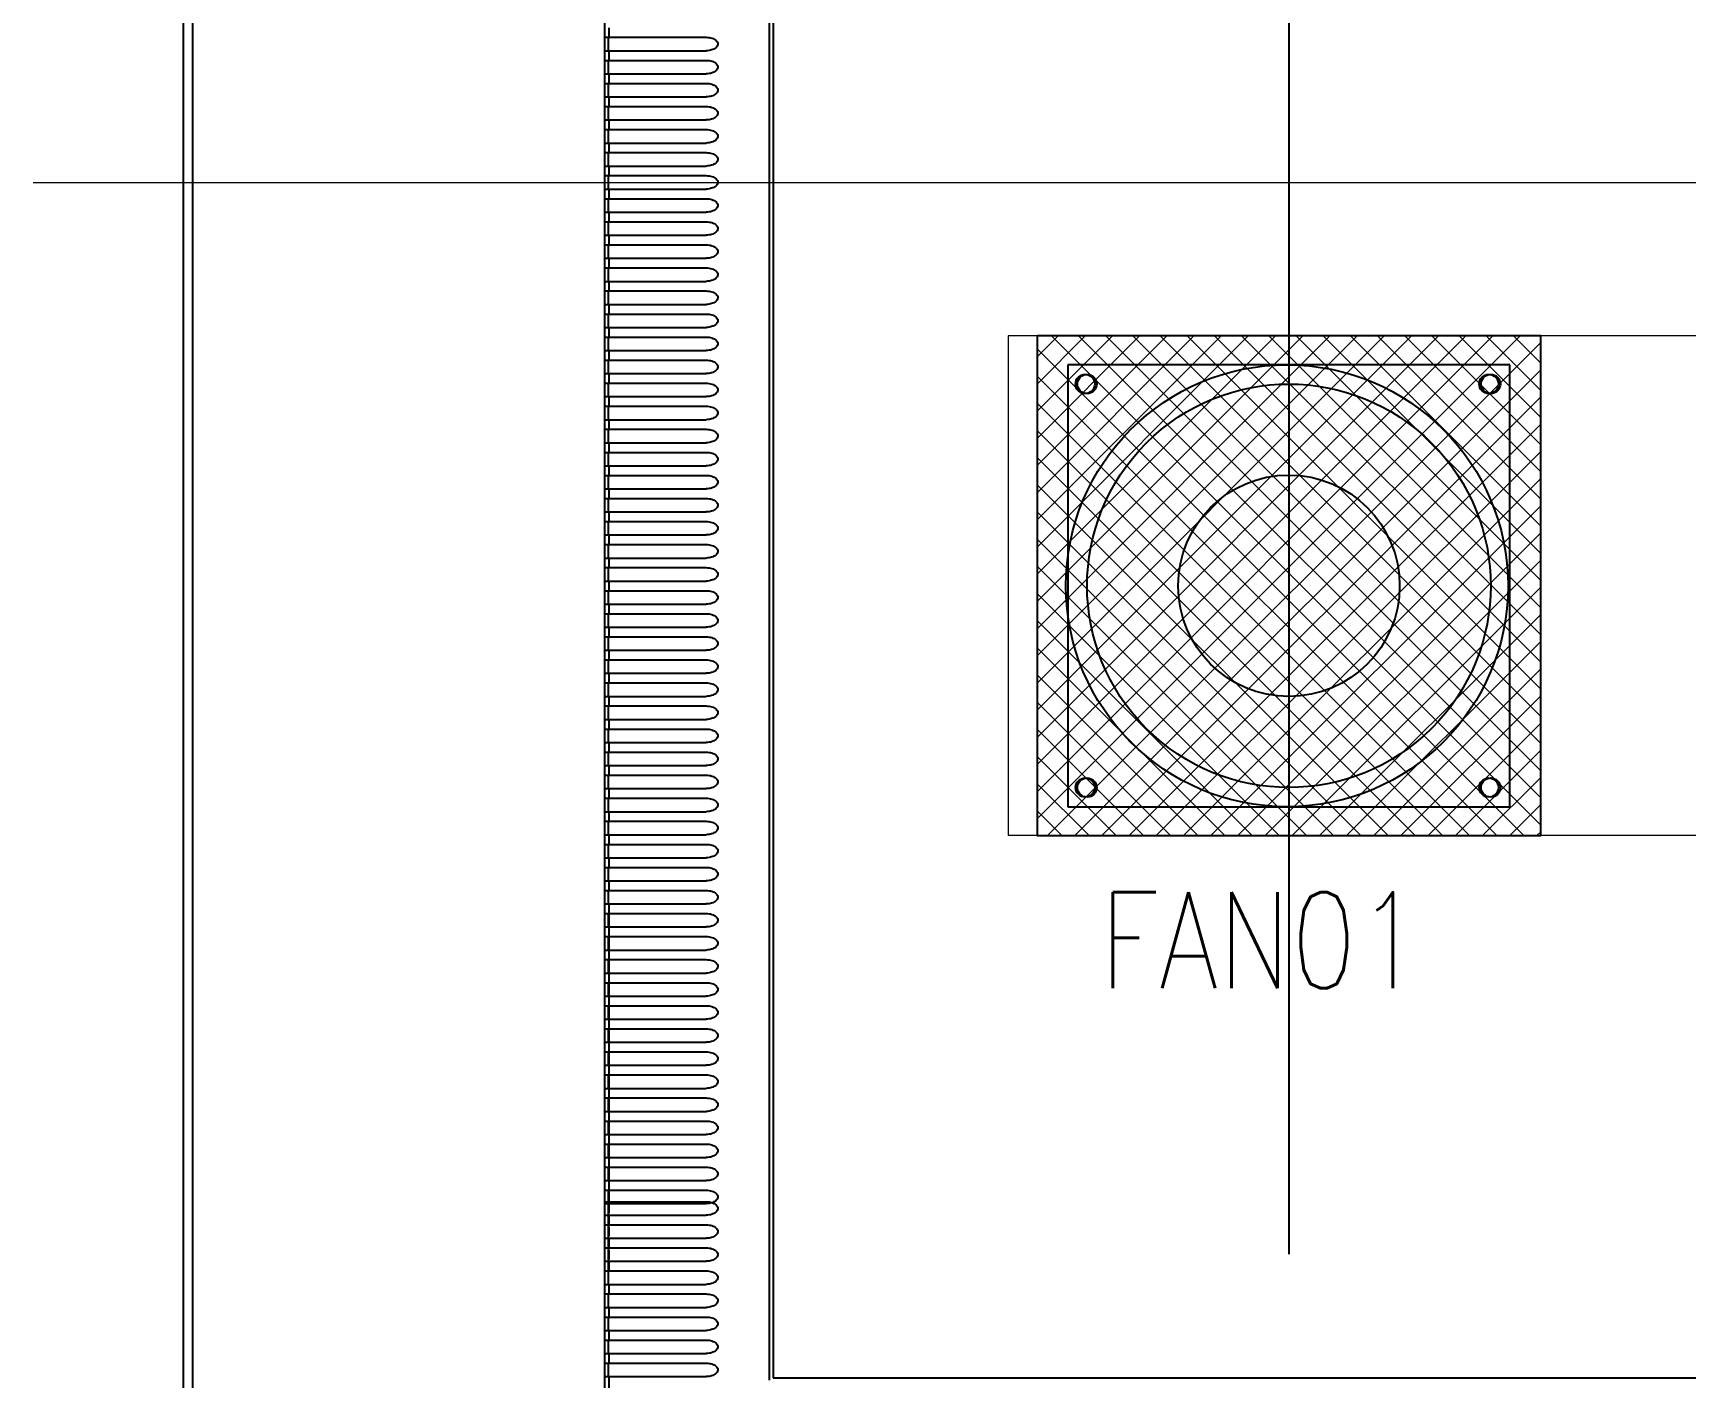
# Model space of a CAD drawing. Extents: x 81437 to 204847, y -54769 to -29444.
# Drawn here: x 84230.6 to 84660.6, y -52782.9 to -52432.9 of the extents above; entities that cross this region are included whole.
import ezdxf
from ezdxf.lldxf.tags import DXFTag

# ---------------------------------------------------------------- set-up
doc = ezdxf.new("R2010")
doc.units = 0
doc.header["$LTSCALE"] = 100
doc.header["$MEASUREMENT"] = 0
doc.layers.add('CABINET', color=7, linetype='Continuous')
doc.styles.add('ROMANS', font='romans', dxfattribs={"width": 0.8, "height": 2})
tags = doc.linetypes.add('CENTER', pattern=[2, 1.25, -0.25, 0.25, -0.25]).pattern_tags.tags
tags[10:11] = [DXFTag(74, 4), DXFTag(75, 0), DXFTag(340, '0'), DXFTag(46, 1.0), DXFTag(50, 0.0), DXFTag(44, 0.0), DXFTag(45, 0.0)]
tags[8:9] = [DXFTag(74, 4), DXFTag(75, 0), DXFTag(340, '0'), DXFTag(46, 1.0), DXFTag(50, 0.0), DXFTag(44, 0.0), DXFTag(45, 0.0)]
tags[6:7] = [DXFTag(74, 4), DXFTag(75, 0), DXFTag(340, '0'), DXFTag(46, 1.0), DXFTag(50, 0.0), DXFTag(44, 0.0), DXFTag(45, 0.0)]
tags[4:5] = [DXFTag(74, 4), DXFTag(75, 0), DXFTag(340, '0'), DXFTag(46, 1.0), DXFTag(50, 0.0), DXFTag(44, 0.0), DXFTag(45, 0.0)]
tags = doc.linetypes.add('HIDDEN', pattern=[0.375, 0.25, -0.125]).pattern_tags.tags
tags[6:7] = [DXFTag(74, 4), DXFTag(75, 0), DXFTag(340, '0'), DXFTag(46, 1.0), DXFTag(50, 0.0), DXFTag(44, 0.0), DXFTag(45, 0.0)]
tags[4:5] = [DXFTag(74, 4), DXFTag(75, 0), DXFTag(340, '0'), DXFTag(46, 1.0), DXFTag(50, 0.0), DXFTag(44, 0.0), DXFTag(45, 0.0)]

# ---------------------------------------------------------------- blocks, each defined once
blk = doc.blocks.new('风机')
at = {"color": 3}
for p, q in [((0, 0), (0, -115)), ((115, 0), (0, 0)), ((115, -115), (115, 0)), ((0, -115), (115, -115))]:
    blk.add_line(p, q, dxfattribs=at)
for centre, major_axis, start_param, end_param in [((5, -5), (1.77, 1.77), 2.356194490187731, 8.639379797367317), ((110, -5), (1.77, 1.77), 2.356194490188677, 8.639379797368264), ((57.5, -57.5), (37.12, 37.12), 2.356194490192193, 8.63937979737178), ((5, -110), (-1.77, 1.77), 0.785398, 7.068583), ((110, -110), (-1.77, 1.77), 0.785398, 7.068583)]:
    blk.add_ellipse(centre, major_axis=major_axis, ratio=1, start_param=start_param, end_param=end_param, dxfattribs=at)

msp = doc.modelspace()

# ---------------------------------------------------------------- hatches: boundary and pattern name
at = {"linetype": 'HIDDEN', "lineweight": 20}
h = msp.add_hatch(dxfattribs=at)
h.set_pattern_fill('ANSI37', color=256, scale=40, angle=180, style=2)
h.set_pattern_definition([(225, (80412.8075, -33820.2353), (3.5355339, -3.5355339), []), (315, (80412.8075, -33820.2353), (3.5355339, 3.5355339), [])])
h.paths.add_polyline_path([(84622.77, -52511.73), (84491.77, -52511.73), (84491.77, -52641.73), (84622.77, -52641.73)])

# ---------------------------------------------------------------- linework, layer by layer
at = {"color": 7, "linetype": 'Continuous'}
for p, q in [((84269.77, -52847.76), (84269.77, -52095.16)), ((84272.07, -52095.76), (84272.07, -52847.76)), ((84379.27, -52117.76), (84379.27, -52825.76)), ((84422.06, -52160.05), (84422.06, -52783.47)), ((84423.16, -52160.65), (84423.16, -52782.87)), ((84380.37, -52431.51), (84380.37, -52434.01)), ((84379.27, -52434.01), (84405.68, -52434.01)), ((84380.27, -52437.51), (84380.27, -52434.01)), ((84379.27, -52437.51), (84405.68, -52437.51)), ((84379.27, -52440.01), (84405.68, -52440.01)), ((84380.27, -52443.51), (84380.27, -52440.01)), ((84380.37, -52437.51), (84380.37, -52440.01)), ((84379.27, -52443.51), (84405.68, -52443.51)), ((84380.37, -52443.51), (84380.37, -52446.01)), ((84379.27, -52446.01), (84405.68, -52446.01)), ((84379.27, -52449.51), (84405.68, -52449.51)), ((84380.27, -52449.51), (84380.27, -52446.01)), ((84380.37, -52449.51), (84380.37, -52452.01)), ((84379.27, -52452.01), (84405.68, -52452.01)), ((84380.27, -52455.51), (84380.27, -52452.01)), ((84379.27, -52455.51), (84405.68, -52455.51)), ((84379.27, -52458.01), (84405.68, -52458.01)), ((84380.27, -52461.51), (84380.27, -52458.01)), ((84380.37, -52455.51), (84380.37, -52458.01)), ((84379.27, -52461.51), (84405.68, -52461.51)), ((84380.37, -52461.51), (84380.37, -52464.01)), ((84379.27, -52464.01), (84405.68, -52464.01)), ((84380.27, -52467.51), (84380.27, -52464.01)), ((84379.27, -52467.51), (84405.68, -52467.51)), ((84379.27, -52470.01), (84405.68, -52470.01)), ((84380.27, -52473.51), (84380.27, -52470.01)), ((84380.37, -52467.51), (84380.37, -52470.01)), ((84379.27, -52473.51), (84405.68, -52473.51)), ((84380.37, -52473.51), (84380.37, -52476.01)), ((84379.27, -52476.01), (84405.68, -52476.01)), ((84379.27, -52479.51), (84405.68, -52479.51)), ((84380.27, -52479.51), (84380.27, -52476.01)), ((84380.37, -52479.51), (84380.37, -52482.01)), ((84379.27, -52482.01), (84405.68, -52482.01)), ((84380.27, -52485.51), (84380.27, -52482.01)), ((84379.27, -52485.51), (84405.68, -52485.51)), ((84379.27, -52488.01), (84405.68, -52488.01)), ((84380.27, -52491.51), (84380.27, -52488.01)), ((84380.37, -52485.51), (84380.37, -52488.01)), ((84379.27, -52491.51), (84405.68, -52491.51)), ((84380.37, -52491.51), (84380.37, -52494.01)), ((84379.27, -52494.01), (84405.68, -52494.01)), ((84380.27, -52497.51), (84380.27, -52494.01)), ((84379.27, -52497.51), (84405.68, -52497.51)), ((84379.27, -52500.01), (84405.68, -52500.01)), ((84380.27, -52503.51), (84380.27, -52500.01)), ((84380.37, -52497.51), (84380.37, -52500.01)), ((84379.27, -52503.51), (84405.68, -52503.51)), ((84380.37, -52503.51), (84380.37, -52506.01)), ((84379.27, -52506.01), (84405.68, -52506.01)), ((84379.27, -52509.51), (84405.68, -52509.51)), ((84380.27, -52509.51), (84380.27, -52506.01)), ((84380.37, -52509.51), (84380.37, -52512.01)), ((84379.27, -52512.01), (84405.68, -52512.01)), ((84380.27, -52515.51), (84380.27, -52512.01)), ((84379.27, -52515.51), (84405.68, -52515.51)), ((84379.27, -52518.01), (84405.68, -52518.01)), ((84379.27, -52518.01), (84405.68, -52518.01)), ((84380.27, -52521.51), (84380.27, -52518.01)), ((84380.27, -52521.51), (84380.27, -52518.01)), ((84380.37, -52515.51), (84380.37, -52518.01)), ((84380.37, -52515.51), (84380.37, -52518.01)), ((84379.27, -52521.51), (84405.68, -52521.51)), ((84379.27, -52521.51), (84405.68, -52521.51)), ((84380.37, -52521.51), (84380.37, -52524.01)), ((84380.37, -52521.51), (84380.37, -52524.01)), ((84379.27, -52524.01), (84405.68, -52524.01)), ((84379.27, -52524.01), (84405.68, -52524.01)), ((84380.27, -52527.51), (84380.27, -52524.01)), ((84380.27, -52527.51), (84380.27, -52524.01)), ((84379.27, -52527.51), (84405.68, -52527.51)), ((84379.27, -52527.51), (84405.68, -52527.51)), ((84379.27, -52530.01), (84405.68, -52530.01)), ((84380.27, -52533.51), (84380.27, -52530.01)), ((84380.37, -52527.51), (84380.37, -52530.01)), ((84380.37, -52527.51), (84380.37, -52530.01)), ((84379.27, -52533.51), (84405.68, -52533.51)), ((84380.37, -52533.51), (84380.37, -52536.01)), ((84379.27, -52536.01), (84405.68, -52536.01)), ((84379.27, -52539.51), (84405.68, -52539.51)), ((84380.27, -52539.51), (84380.27, -52536.01)), ((84380.37, -52539.51), (84380.37, -52542.01)), ((84379.27, -52542.01), (84405.68, -52542.01)), ((84380.27, -52545.51), (84380.27, -52542.01)), ((84379.27, -52545.51), (84405.68, -52545.51)), ((84379.27, -52548.01), (84405.68, -52548.01)), ((84380.27, -52551.51), (84380.27, -52548.01)), ((84380.37, -52545.51), (84380.37, -52548.01)), ((84379.27, -52551.51), (84405.68, -52551.51)), ((84380.37, -52551.51), (84380.37, -52554.01)), ((84379.27, -52554.01), (84405.68, -52554.01)), ((84380.27, -52557.51), (84380.27, -52554.01)), ((84379.27, -52557.51), (84405.68, -52557.51)), ((84379.27, -52560.01), (84405.68, -52560.01)), ((84380.27, -52563.51), (84380.27, -52560.01)), ((84380.37, -52557.51), (84380.37, -52560.01)), ((84379.27, -52563.51), (84405.68, -52563.51)), ((84380.37, -52563.51), (84380.37, -52566.01)), ((84379.27, -52566.01), (84405.68, -52566.01)), ((84379.27, -52569.51), (84405.68, -52569.51)), ((84380.27, -52569.51), (84380.27, -52566.01)), ((84380.37, -52569.51), (84380.37, -52572.01)), ((84379.27, -52572.01), (84405.68, -52572.01)), ((84380.27, -52575.51), (84380.27, -52572.01)), ((84379.27, -52575.51), (84405.68, -52575.51)), ((84379.27, -52578.01), (84405.68, -52578.01)), ((84380.27, -52581.51), (84380.27, -52578.01)), ((84380.37, -52575.51), (84380.37, -52578.01)), ((84379.27, -52581.51), (84405.68, -52581.51)), ((84380.37, -52581.51), (84380.37, -52584.01)), ((84379.27, -52584.01), (84405.68, -52584.01)), ((84380.27, -52587.51), (84380.27, -52584.01)), ((84379.27, -52587.51), (84405.68, -52587.51)), ((84379.27, -52590.01), (84405.68, -52590.01)), ((84380.27, -52593.51), (84380.27, -52590.01)), ((84380.37, -52587.51), (84380.37, -52590.01)), ((84379.27, -52593.51), (84405.68, -52593.51)), ((84380.37, -52593.51), (84380.37, -52596.01)), ((84379.27, -52596.01), (84405.68, -52596.01)), ((84379.27, -52599.51), (84405.68, -52599.51)), ((84380.27, -52599.51), (84380.27, -52596.01)), ((84380.37, -52599.51), (84380.37, -52602.01)), ((84379.27, -52602.01), (84405.68, -52602.01)), ((84380.27, -52605.51), (84380.27, -52602.01)), ((84379.27, -52605.51), (84405.68, -52605.51)), ((84379.27, -52608.01), (84405.68, -52608.01)), ((84380.27, -52611.51), (84380.27, -52608.01)), ((84380.37, -52605.51), (84380.37, -52608.01)), ((84379.27, -52611.51), (84405.68, -52611.51)), ((84380.37, -52611.51), (84380.37, -52614.01)), ((84379.27, -52614.01), (84405.68, -52614.01)), ((84380.27, -52617.51), (84380.27, -52614.01)), ((84379.27, -52617.51), (84405.68, -52617.51)), ((84379.27, -52620.01), (84405.68, -52620.01)), ((84380.27, -52623.51), (84380.27, -52620.01)), ((84380.37, -52617.51), (84380.37, -52620.01)), ((84379.27, -52623.51), (84405.68, -52623.51)), ((84380.37, -52623.51), (84380.37, -52626.01)), ((84379.27, -52626.01), (84405.68, -52626.01)), ((84379.27, -52629.51), (84405.68, -52629.51)), ((84380.27, -52629.51), (84380.27, -52626.01)), ((84380.37, -52629.51), (84380.37, -52632.01)), ((84379.27, -52632.01), (84405.68, -52632.01)), ((84380.27, -52635.51), (84380.27, -52632.01)), ((84379.27, -52635.51), (84405.68, -52635.51)), ((84379.27, -52638.01), (84405.68, -52638.01)), ((84380.27, -52641.51), (84380.27, -52638.01)), ((84380.37, -52635.51), (84380.37, -52638.01)), ((84379.27, -52641.51), (84405.68, -52641.51)), ((84380.37, -52641.51), (84380.37, -52644.01)), ((84379.27, -52644.01), (84405.68, -52644.01)), ((84380.27, -52647.51), (84380.27, -52644.01)), ((84379.27, -52647.51), (84405.68, -52647.51)), ((84379.27, -52650.01), (84405.68, -52650.01)), ((84380.27, -52653.51), (84380.27, -52650.01)), ((84380.37, -52647.51), (84380.37, -52650.01)), ((84379.27, -52653.51), (84405.68, -52653.51)), ((84380.37, -52653.51), (84380.37, -52656.01)), ((84379.27, -52656.01), (84405.68, -52656.01)), ((84379.27, -52659.51), (84405.68, -52659.51)), ((84380.27, -52659.51), (84380.27, -52656.01)), ((84380.37, -52659.51), (84380.37, -52737.01)), ((84379.27, -52662.01), (84405.68, -52662.01)), ((84380.27, -52665.51), (84380.27, -52662.01)), ((84379.27, -52665.51), (84405.68, -52665.51)), ((84379.27, -52668.01), (84405.68, -52668.01)), ((84380.27, -52671.51), (84380.27, -52668.01)), ((84380.37, -52665.51), (84380.37, -52668.01)), ((84379.27, -52671.51), (84405.68, -52671.51)), ((84380.37, -52671.51), (84380.37, -52674.01)), ((84379.27, -52674.01), (84405.68, -52674.01)), ((84380.27, -52677.51), (84380.27, -52674.01)), ((84379.27, -52677.51), (84405.68, -52677.51)), ((84379.27, -52680.01), (84405.68, -52680.01)), ((84380.27, -52683.51), (84380.27, -52680.01)), ((84380.37, -52677.51), (84380.37, -52680.01)), ((84379.27, -52683.51), (84405.68, -52683.51)), ((84380.37, -52683.51), (84380.37, -52686.01)), ((84379.27, -52686.01), (84405.68, -52686.01)), ((84379.27, -52689.51), (84405.68, -52689.51)), ((84380.27, -52689.51), (84380.27, -52686.01)), ((84380.37, -52689.51), (84380.37, -52692.01)), ((84379.27, -52692.01), (84405.68, -52692.01)), ((84380.27, -52695.51), (84380.27, -52692.01)), ((84379.27, -52695.51), (84405.68, -52695.51)), ((84379.27, -52698.01), (84405.68, -52698.01)), ((84380.27, -52701.51), (84380.27, -52698.01)), ((84380.37, -52695.51), (84380.37, -52698.01)), ((84379.27, -52701.51), (84405.68, -52701.51)), ((84380.37, -52701.51), (84380.37, -52704.01)), ((84379.27, -52704.01), (84405.68, -52704.01)), ((84380.27, -52707.51), (84380.27, -52704.01)), ((84379.27, -52707.51), (84405.68, -52707.51)), ((84379.27, -52710.01), (84405.68, -52710.01)), ((84380.27, -52713.51), (84380.27, -52710.01)), ((84379.27, -52713.51), (84405.68, -52713.51)), ((84379.27, -52716.01), (84405.68, -52716.01)), ((84380.27, -52719.51), (84380.27, -52716.01)), ((84380.37, -52713.51), (84380.37, -52716.01)), ((84379.27, -52719.51), (84405.68, -52719.51)), ((84380.37, -52719.51), (84380.37, -52722.01)), ((84379.27, -52722.01), (84405.68, -52722.01)), ((84380.27, -52725.51), (84380.27, -52722.01)), ((84379.27, -52725.51), (84405.68, -52725.51)), ((84379.27, -52728.01), (84405.68, -52728.01)), ((84380.27, -52731.51), (84380.27, -52728.01)), ((84380.37, -52725.51), (84380.37, -52728.01)), ((84379.27, -52731.51), (84405.68, -52731.51)), ((84380.37, -52731.51), (84380.37, -52734.01)), ((84379.27, -52734.01), (84405.68, -52734.01)), ((84379.27, -52737.01), (84405.68, -52737.01)), ((84379.27, -52737.51), (84405.68, -52737.51)), ((84380.27, -52737.51), (84380.27, -52734.01)), ((84380.27, -52740.51), (84380.27, -52737.01)), ((84380.37, -52737.51), (84380.37, -52740.01)), ((84379.27, -52740.51), (84405.68, -52740.51)), ((84380.27, -52743.51), (84380.27, -52740.01)), ((84380.37, -52740.51), (84380.37, -52743.01)), ((84379.27, -52743.01), (84405.68, -52743.01)), ((84380.27, -52746.51), (84380.27, -52743.01)), ((84380.27, -52749.51), (84380.27, -52746.01)), ((84380.37, -52743.51), (84380.37, -52746.01)), ((84379.27, -52746.51), (84405.68, -52746.51)), ((84379.27, -52749.01), (84405.68, -52749.01)), ((84380.27, -52752.51), (84380.27, -52749.01)), ((84380.37, -52746.51), (84380.37, -52749.01)), ((84380.37, -52749.51), (84380.37, -52752.01)), ((84379.27, -52752.51), (84405.68, -52752.51)), ((84380.27, -52755.51), (84380.27, -52752.01)), ((84380.37, -52752.51), (84380.37, -52755.01)), ((84379.27, -52755.01), (84405.68, -52755.01)), ((84379.27, -52758.51), (84405.68, -52758.51)), ((84380.27, -52758.51), (84380.27, -52755.01)), ((84380.37, -52758.51), (84380.37, -52761.01)), ((84379.27, -52761.01), (84405.68, -52761.01)), ((84380.27, -52764.51), (84380.27, -52761.01)), ((84379.27, -52764.51), (84405.68, -52764.51)), ((84379.27, -52767.01), (84405.68, -52767.01)), ((84380.27, -52770.51), (84380.27, -52767.01)), ((84380.37, -52764.51), (84380.37, -52767.01)), ((84379.27, -52770.51), (84405.68, -52770.51)), ((84380.37, -52770.51), (84380.37, -52773.01)), ((84379.27, -52773.01), (84405.68, -52773.01)), ((84380.27, -52776.51), (84380.27, -52773.01)), ((84379.27, -52776.51), (84405.68, -52776.51)), ((84379.27, -52779.01), (84405.68, -52779.01)), ((84380.27, -52782.51), (84380.27, -52779.01)), ((84380.37, -52776.51), (84380.37, -52779.01)), ((84379.27, -52782.51), (84405.68, -52782.51)), ((84380.37, -52782.51), (84380.37, -52825.16)), ((84423.16, -52782.87), (84915.38, -52782.87))]:
    msp.add_line(p, q, dxfattribs=at)
at = {"color": 1, "linetype": 'CENTER', "lineweight": 20}
msp.add_line((84230.6, -52471.76), (85102.24, -52471.76), dxfattribs=at)
at = {"color": 5, "linetype": 'HIDDEN', "lineweight": 15, "ltscale": 30}
for p, q in [((84484.27, -52511.73), (84484.27, -52641.73)), ((84854.27, -52511.73), (84484.27, -52511.73)), ((84854.27, -52641.73), (84484.27, -52641.73))]:
    msp.add_line(p, q, dxfattribs=at)
at = {"linetype": 'HIDDEN'}
msp.add_lwpolyline([(84622.77, -52511.73), (84491.77, -52511.73), (84491.77, -52641.73), (84622.77, -52641.73)], close=True, dxfattribs=at)
at = {"color": 7, "linetype": 'HIDDEN'}
for centre, radius in [((84556.77, -52576.73), 57.5), ((84504.27, -52524.23), 2.5), ((84609.27, -52524.23), 2.5), ((84504.27, -52629.23), 2.5), ((84609.27, -52629.23), 2.5)]:
    msp.add_circle(centre, radius, dxfattribs=at)
at = {"color": 7, "linetype": 'Continuous', "start_tangent": (0.999961, -0.008789), "end_tangent": (-0.999962, -0.008666)}
for points in [[(84405.68, -52434.01), (84406.47, -52434.07), (84407.16, -52434.23), (84407.77, -52434.49), (84408.27, -52434.85), (84408.61, -52435.31), (84408.71, -52435.84), (84408.55, -52436.33), (84408.19, -52436.74), (84407.7, -52437.06), (84407.11, -52437.3), (84406.44, -52437.45), (84405.68, -52437.51)], [(84405.68, -52440.01), (84406.47, -52440.07), (84407.16, -52440.23), (84407.77, -52440.49), (84408.27, -52440.85), (84408.61, -52441.31), (84408.71, -52441.84), (84408.55, -52442.33), (84408.19, -52442.74), (84407.7, -52443.06), (84407.11, -52443.3), (84406.44, -52443.45), (84405.68, -52443.51)], [(84405.68, -52446.01), (84406.47, -52446.07), (84407.16, -52446.23), (84407.77, -52446.49), (84408.27, -52446.85), (84408.61, -52447.31), (84408.71, -52447.84), (84408.55, -52448.33), (84408.19, -52448.74), (84407.7, -52449.06), (84407.11, -52449.3), (84406.44, -52449.45), (84405.68, -52449.51)], [(84405.68, -52452.01), (84406.47, -52452.07), (84407.16, -52452.23), (84407.77, -52452.49), (84408.27, -52452.85), (84408.61, -52453.31), (84408.71, -52453.84), (84408.55, -52454.33), (84408.19, -52454.74), (84407.7, -52455.06), (84407.11, -52455.3), (84406.44, -52455.45), (84405.68, -52455.51)], [(84405.68, -52458.01), (84406.47, -52458.07), (84407.16, -52458.23), (84407.77, -52458.49), (84408.27, -52458.85), (84408.61, -52459.31), (84408.71, -52459.84), (84408.55, -52460.33), (84408.19, -52460.74), (84407.7, -52461.06), (84407.11, -52461.3), (84406.44, -52461.45), (84405.68, -52461.51)], [(84405.68, -52464.01), (84406.47, -52464.07), (84407.16, -52464.23), (84407.77, -52464.49), (84408.27, -52464.85), (84408.61, -52465.31), (84408.71, -52465.84), (84408.55, -52466.33), (84408.19, -52466.74), (84407.7, -52467.06), (84407.11, -52467.3), (84406.44, -52467.45), (84405.68, -52467.51)], [(84405.68, -52470.01), (84406.47, -52470.07), (84407.16, -52470.23), (84407.77, -52470.49), (84408.27, -52470.85), (84408.61, -52471.31), (84408.71, -52471.84), (84408.55, -52472.33), (84408.19, -52472.74), (84407.7, -52473.06), (84407.11, -52473.3), (84406.44, -52473.45), (84405.68, -52473.51)], [(84405.68, -52476.01), (84406.47, -52476.07), (84407.16, -52476.23), (84407.77, -52476.49), (84408.27, -52476.85), (84408.61, -52477.31), (84408.71, -52477.84), (84408.55, -52478.33), (84408.19, -52478.74), (84407.7, -52479.06), (84407.11, -52479.3), (84406.44, -52479.45), (84405.68, -52479.51)], [(84405.68, -52482.01), (84406.47, -52482.07), (84407.16, -52482.23), (84407.77, -52482.49), (84408.27, -52482.85), (84408.61, -52483.31), (84408.71, -52483.84), (84408.55, -52484.33), (84408.19, -52484.74), (84407.7, -52485.06), (84407.11, -52485.3), (84406.44, -52485.45), (84405.68, -52485.51)], [(84405.68, -52488.01), (84406.47, -52488.07), (84407.16, -52488.23), (84407.77, -52488.49), (84408.27, -52488.85), (84408.61, -52489.31), (84408.71, -52489.84), (84408.55, -52490.33), (84408.19, -52490.74), (84407.7, -52491.06), (84407.11, -52491.3), (84406.44, -52491.45), (84405.68, -52491.51)], [(84405.68, -52494.01), (84406.47, -52494.07), (84407.16, -52494.23), (84407.77, -52494.49), (84408.27, -52494.85), (84408.61, -52495.31), (84408.71, -52495.84), (84408.55, -52496.33), (84408.19, -52496.74), (84407.7, -52497.06), (84407.11, -52497.3), (84406.44, -52497.45), (84405.68, -52497.51)], [(84405.68, -52500.01), (84406.47, -52500.07), (84407.16, -52500.23), (84407.77, -52500.49), (84408.27, -52500.85), (84408.61, -52501.31), (84408.71, -52501.84), (84408.55, -52502.33), (84408.19, -52502.74), (84407.7, -52503.06), (84407.11, -52503.3), (84406.44, -52503.45), (84405.68, -52503.51)], [(84405.68, -52506.01), (84406.47, -52506.07), (84407.16, -52506.23), (84407.77, -52506.49), (84408.27, -52506.85), (84408.61, -52507.31), (84408.71, -52507.84), (84408.55, -52508.33), (84408.19, -52508.74), (84407.7, -52509.06), (84407.11, -52509.3), (84406.44, -52509.45), (84405.68, -52509.51)], [(84405.68, -52512.01), (84406.47, -52512.07), (84407.16, -52512.23), (84407.77, -52512.49), (84408.27, -52512.85), (84408.61, -52513.31), (84408.71, -52513.84), (84408.55, -52514.33), (84408.19, -52514.74), (84407.7, -52515.06), (84407.11, -52515.3), (84406.44, -52515.45), (84405.68, -52515.51)], [(84405.68, -52518.01), (84406.47, -52518.07), (84407.16, -52518.23), (84407.77, -52518.49), (84408.27, -52518.85), (84408.61, -52519.31), (84408.71, -52519.84), (84408.55, -52520.33), (84408.19, -52520.74), (84407.7, -52521.06), (84407.11, -52521.3), (84406.44, -52521.45), (84405.68, -52521.51)], [(84405.68, -52518.01), (84406.47, -52518.07), (84407.16, -52518.23), (84407.77, -52518.49), (84408.27, -52518.85), (84408.61, -52519.31), (84408.71, -52519.84), (84408.55, -52520.33), (84408.19, -52520.74), (84407.7, -52521.06), (84407.11, -52521.3), (84406.44, -52521.45), (84405.68, -52521.51)], [(84405.68, -52524.01), (84406.47, -52524.07), (84407.16, -52524.23), (84407.77, -52524.49), (84408.27, -52524.85), (84408.61, -52525.31), (84408.71, -52525.84), (84408.55, -52526.33), (84408.19, -52526.74), (84407.7, -52527.06), (84407.11, -52527.3), (84406.44, -52527.45), (84405.68, -52527.51)], [(84405.68, -52524.01), (84406.47, -52524.07), (84407.16, -52524.23), (84407.77, -52524.49), (84408.27, -52524.85), (84408.61, -52525.31), (84408.71, -52525.84), (84408.55, -52526.33), (84408.19, -52526.74), (84407.7, -52527.06), (84407.11, -52527.3), (84406.44, -52527.45), (84405.68, -52527.51)], [(84405.68, -52530.01), (84406.47, -52530.07), (84407.16, -52530.23), (84407.77, -52530.49), (84408.27, -52530.85), (84408.61, -52531.31), (84408.71, -52531.84), (84408.55, -52532.33), (84408.19, -52532.74), (84407.7, -52533.06), (84407.11, -52533.3), (84406.44, -52533.45), (84405.68, -52533.51)], [(84405.68, -52536.01), (84406.47, -52536.07), (84407.16, -52536.23), (84407.77, -52536.49), (84408.27, -52536.85), (84408.61, -52537.31), (84408.71, -52537.84), (84408.55, -52538.33), (84408.19, -52538.74), (84407.7, -52539.06), (84407.11, -52539.3), (84406.44, -52539.45), (84405.68, -52539.51)], [(84405.68, -52542.01), (84406.47, -52542.07), (84407.16, -52542.23), (84407.77, -52542.49), (84408.27, -52542.85), (84408.61, -52543.31), (84408.71, -52543.84), (84408.55, -52544.33), (84408.19, -52544.74), (84407.7, -52545.06), (84407.11, -52545.3), (84406.44, -52545.45), (84405.68, -52545.51)], [(84405.68, -52548.01), (84406.47, -52548.07), (84407.16, -52548.23), (84407.77, -52548.49), (84408.27, -52548.85), (84408.61, -52549.31), (84408.71, -52549.84), (84408.55, -52550.33), (84408.19, -52550.74), (84407.7, -52551.06), (84407.11, -52551.3), (84406.44, -52551.45), (84405.68, -52551.51)], [(84405.68, -52554.01), (84406.47, -52554.07), (84407.16, -52554.23), (84407.77, -52554.49), (84408.27, -52554.85), (84408.61, -52555.31), (84408.71, -52555.84), (84408.55, -52556.33), (84408.19, -52556.74), (84407.7, -52557.06), (84407.11, -52557.3), (84406.44, -52557.45), (84405.68, -52557.51)], [(84405.68, -52560.01), (84406.47, -52560.07), (84407.16, -52560.23), (84407.77, -52560.49), (84408.27, -52560.85), (84408.61, -52561.31), (84408.71, -52561.84), (84408.55, -52562.33), (84408.19, -52562.74), (84407.7, -52563.06), (84407.11, -52563.3), (84406.44, -52563.45), (84405.68, -52563.51)], [(84405.68, -52566.01), (84406.47, -52566.07), (84407.16, -52566.23), (84407.77, -52566.49), (84408.27, -52566.85), (84408.61, -52567.31), (84408.71, -52567.84), (84408.55, -52568.33), (84408.19, -52568.74), (84407.7, -52569.06), (84407.11, -52569.3), (84406.44, -52569.45), (84405.68, -52569.51)], [(84405.68, -52572.01), (84406.47, -52572.07), (84407.16, -52572.23), (84407.77, -52572.49), (84408.27, -52572.85), (84408.61, -52573.31), (84408.71, -52573.84), (84408.55, -52574.33), (84408.19, -52574.74), (84407.7, -52575.06), (84407.11, -52575.3), (84406.44, -52575.45), (84405.68, -52575.51)], [(84405.68, -52578.01), (84406.47, -52578.07), (84407.16, -52578.23), (84407.77, -52578.49), (84408.27, -52578.85), (84408.61, -52579.31), (84408.71, -52579.84), (84408.55, -52580.33), (84408.19, -52580.74), (84407.7, -52581.06), (84407.11, -52581.3), (84406.44, -52581.45), (84405.68, -52581.51)], [(84405.68, -52584.01), (84406.47, -52584.07), (84407.16, -52584.23), (84407.77, -52584.49), (84408.27, -52584.85), (84408.61, -52585.31), (84408.71, -52585.84), (84408.55, -52586.33), (84408.19, -52586.74), (84407.7, -52587.06), (84407.11, -52587.3), (84406.44, -52587.45), (84405.68, -52587.51)], [(84405.68, -52590.01), (84406.47, -52590.07), (84407.16, -52590.23), (84407.77, -52590.49), (84408.27, -52590.85), (84408.61, -52591.31), (84408.71, -52591.84), (84408.55, -52592.33), (84408.19, -52592.74), (84407.7, -52593.06), (84407.11, -52593.3), (84406.44, -52593.45), (84405.68, -52593.51)], [(84405.68, -52596.01), (84406.47, -52596.07), (84407.16, -52596.23), (84407.77, -52596.49), (84408.27, -52596.85), (84408.61, -52597.31), (84408.71, -52597.84), (84408.55, -52598.33), (84408.19, -52598.74), (84407.7, -52599.06), (84407.11, -52599.3), (84406.44, -52599.45), (84405.68, -52599.51)], [(84405.68, -52602.01), (84406.47, -52602.07), (84407.16, -52602.23), (84407.77, -52602.49), (84408.27, -52602.85), (84408.61, -52603.31), (84408.71, -52603.84), (84408.55, -52604.33), (84408.19, -52604.74), (84407.7, -52605.06), (84407.11, -52605.3), (84406.44, -52605.45), (84405.68, -52605.51)], [(84405.68, -52608.01), (84406.47, -52608.07), (84407.16, -52608.23), (84407.77, -52608.49), (84408.27, -52608.85), (84408.61, -52609.31), (84408.71, -52609.84), (84408.55, -52610.33), (84408.19, -52610.74), (84407.7, -52611.06), (84407.11, -52611.3), (84406.44, -52611.45), (84405.68, -52611.51)], [(84405.68, -52614.01), (84406.47, -52614.07), (84407.16, -52614.23), (84407.77, -52614.49), (84408.27, -52614.85), (84408.61, -52615.31), (84408.71, -52615.84), (84408.55, -52616.33), (84408.19, -52616.74), (84407.7, -52617.06), (84407.11, -52617.3), (84406.44, -52617.45), (84405.68, -52617.51)], [(84405.68, -52620.01), (84406.47, -52620.07), (84407.16, -52620.23), (84407.77, -52620.49), (84408.27, -52620.85), (84408.61, -52621.31), (84408.71, -52621.84), (84408.55, -52622.33), (84408.19, -52622.74), (84407.7, -52623.06), (84407.11, -52623.3), (84406.44, -52623.45), (84405.68, -52623.51)], [(84405.68, -52626.01), (84406.47, -52626.07), (84407.16, -52626.23), (84407.77, -52626.49), (84408.27, -52626.85), (84408.61, -52627.31), (84408.71, -52627.84), (84408.55, -52628.33), (84408.19, -52628.74), (84407.7, -52629.06), (84407.11, -52629.3), (84406.44, -52629.45), (84405.68, -52629.51)], [(84405.68, -52632.01), (84406.47, -52632.07), (84407.16, -52632.23), (84407.77, -52632.49), (84408.27, -52632.85), (84408.61, -52633.31), (84408.71, -52633.84), (84408.55, -52634.33), (84408.19, -52634.74), (84407.7, -52635.06), (84407.11, -52635.3), (84406.44, -52635.45), (84405.68, -52635.51)], [(84405.68, -52638.01), (84406.47, -52638.07), (84407.16, -52638.23), (84407.77, -52638.49), (84408.27, -52638.85), (84408.61, -52639.31), (84408.71, -52639.84), (84408.55, -52640.33), (84408.19, -52640.74), (84407.7, -52641.06), (84407.11, -52641.3), (84406.44, -52641.45), (84405.68, -52641.51)], [(84405.68, -52644.01), (84406.47, -52644.07), (84407.16, -52644.23), (84407.77, -52644.49), (84408.27, -52644.85), (84408.61, -52645.31), (84408.71, -52645.84), (84408.55, -52646.33), (84408.19, -52646.74), (84407.7, -52647.06), (84407.11, -52647.3), (84406.44, -52647.45), (84405.68, -52647.51)], [(84405.68, -52650.01), (84406.47, -52650.07), (84407.16, -52650.23), (84407.77, -52650.49), (84408.27, -52650.85), (84408.61, -52651.31), (84408.71, -52651.84), (84408.55, -52652.33), (84408.19, -52652.74), (84407.7, -52653.06), (84407.11, -52653.3), (84406.44, -52653.45), (84405.68, -52653.51)], [(84405.68, -52656.01), (84406.47, -52656.07), (84407.16, -52656.23), (84407.77, -52656.49), (84408.27, -52656.85), (84408.61, -52657.31), (84408.71, -52657.84), (84408.55, -52658.33), (84408.19, -52658.74), (84407.7, -52659.06), (84407.11, -52659.3), (84406.44, -52659.45), (84405.68, -52659.51)], [(84405.68, -52662.01), (84406.47, -52662.07), (84407.16, -52662.23), (84407.77, -52662.49), (84408.27, -52662.85), (84408.61, -52663.31), (84408.71, -52663.84), (84408.55, -52664.33), (84408.19, -52664.74), (84407.7, -52665.06), (84407.11, -52665.3), (84406.44, -52665.45), (84405.68, -52665.51)], [(84405.68, -52668.01), (84406.47, -52668.07), (84407.16, -52668.23), (84407.77, -52668.49), (84408.27, -52668.85), (84408.61, -52669.31), (84408.71, -52669.84), (84408.55, -52670.33), (84408.19, -52670.74), (84407.7, -52671.06), (84407.11, -52671.3), (84406.44, -52671.45), (84405.68, -52671.51)], [(84405.68, -52674.01), (84406.47, -52674.07), (84407.16, -52674.23), (84407.77, -52674.49), (84408.27, -52674.85), (84408.61, -52675.31), (84408.71, -52675.84), (84408.55, -52676.33), (84408.19, -52676.74), (84407.7, -52677.06), (84407.11, -52677.3), (84406.44, -52677.45), (84405.68, -52677.51)], [(84405.68, -52680.01), (84406.47, -52680.07), (84407.16, -52680.23), (84407.77, -52680.49), (84408.27, -52680.85), (84408.61, -52681.31), (84408.71, -52681.84), (84408.55, -52682.33), (84408.19, -52682.74), (84407.7, -52683.06), (84407.11, -52683.3), (84406.44, -52683.45), (84405.68, -52683.51)], [(84405.68, -52686.01), (84406.47, -52686.07), (84407.16, -52686.23), (84407.77, -52686.49), (84408.27, -52686.85), (84408.61, -52687.31), (84408.71, -52687.84), (84408.55, -52688.33), (84408.19, -52688.74), (84407.7, -52689.06), (84407.11, -52689.3), (84406.44, -52689.45), (84405.68, -52689.51)], [(84405.68, -52692.01), (84406.47, -52692.07), (84407.16, -52692.23), (84407.77, -52692.49), (84408.27, -52692.85), (84408.61, -52693.31), (84408.71, -52693.84), (84408.55, -52694.33), (84408.19, -52694.74), (84407.7, -52695.06), (84407.11, -52695.3), (84406.44, -52695.45), (84405.68, -52695.51)], [(84405.68, -52698.01), (84406.47, -52698.07), (84407.16, -52698.23), (84407.77, -52698.49), (84408.27, -52698.85), (84408.61, -52699.31), (84408.71, -52699.84), (84408.55, -52700.33), (84408.19, -52700.74), (84407.7, -52701.06), (84407.11, -52701.3), (84406.44, -52701.45), (84405.68, -52701.51)], [(84405.68, -52704.01), (84406.47, -52704.07), (84407.16, -52704.23), (84407.77, -52704.49), (84408.27, -52704.85), (84408.61, -52705.31), (84408.71, -52705.84), (84408.55, -52706.33), (84408.19, -52706.74), (84407.7, -52707.06), (84407.11, -52707.3), (84406.44, -52707.45), (84405.68, -52707.51)], [(84405.68, -52710.01), (84406.47, -52710.07), (84407.16, -52710.23), (84407.77, -52710.49), (84408.27, -52710.85), (84408.61, -52711.31), (84408.71, -52711.84), (84408.55, -52712.33), (84408.19, -52712.74), (84407.7, -52713.06), (84407.11, -52713.3), (84406.44, -52713.45), (84405.68, -52713.51)], [(84405.68, -52716.01), (84406.47, -52716.07), (84407.16, -52716.23), (84407.77, -52716.49), (84408.27, -52716.85), (84408.61, -52717.31), (84408.71, -52717.84), (84408.55, -52718.33), (84408.19, -52718.74), (84407.7, -52719.06), (84407.11, -52719.3), (84406.44, -52719.45), (84405.68, -52719.51)], [(84405.68, -52722.01), (84406.47, -52722.07), (84407.16, -52722.23), (84407.77, -52722.49), (84408.27, -52722.85), (84408.61, -52723.31), (84408.71, -52723.84), (84408.55, -52724.33), (84408.19, -52724.74), (84407.7, -52725.06), (84407.11, -52725.3), (84406.44, -52725.45), (84405.68, -52725.51)], [(84405.68, -52728.01), (84406.47, -52728.07), (84407.16, -52728.23), (84407.77, -52728.49), (84408.27, -52728.85), (84408.61, -52729.31), (84408.71, -52729.84), (84408.55, -52730.33), (84408.19, -52730.74), (84407.7, -52731.06), (84407.11, -52731.3), (84406.44, -52731.45), (84405.68, -52731.51)], [(84405.68, -52734.01), (84406.47, -52734.07), (84407.16, -52734.23), (84407.77, -52734.49), (84408.27, -52734.85), (84408.61, -52735.31), (84408.71, -52735.84), (84408.55, -52736.33), (84408.19, -52736.74), (84407.7, -52737.06), (84407.11, -52737.3), (84406.44, -52737.45), (84405.68, -52737.51)], [(84405.68, -52737.01), (84406.47, -52737.07), (84407.16, -52737.23), (84407.77, -52737.49), (84408.27, -52737.85), (84408.61, -52738.31), (84408.71, -52738.84), (84408.55, -52739.33), (84408.19, -52739.74), (84407.7, -52740.06), (84407.11, -52740.3), (84406.44, -52740.45), (84405.68, -52740.51)], [(84405.68, -52743.01), (84406.47, -52743.07), (84407.16, -52743.23), (84407.77, -52743.49), (84408.27, -52743.85), (84408.61, -52744.31), (84408.71, -52744.84), (84408.55, -52745.33), (84408.19, -52745.74), (84407.7, -52746.06), (84407.11, -52746.3), (84406.44, -52746.45), (84405.68, -52746.51)], [(84405.68, -52749.01), (84406.47, -52749.07), (84407.16, -52749.23), (84407.77, -52749.49), (84408.27, -52749.85), (84408.61, -52750.31), (84408.71, -52750.84), (84408.55, -52751.33), (84408.19, -52751.74), (84407.7, -52752.06), (84407.11, -52752.3), (84406.44, -52752.45), (84405.68, -52752.51)], [(84405.68, -52755.01), (84406.47, -52755.07), (84407.16, -52755.23), (84407.77, -52755.49), (84408.27, -52755.85), (84408.61, -52756.31), (84408.71, -52756.84), (84408.55, -52757.33), (84408.19, -52757.74), (84407.7, -52758.06), (84407.11, -52758.3), (84406.44, -52758.45), (84405.68, -52758.51)], [(84405.68, -52761.01), (84406.47, -52761.07), (84407.16, -52761.23), (84407.77, -52761.49), (84408.27, -52761.85), (84408.61, -52762.31), (84408.71, -52762.84), (84408.55, -52763.33), (84408.19, -52763.74), (84407.7, -52764.06), (84407.11, -52764.3), (84406.44, -52764.45), (84405.68, -52764.51)], [(84405.68, -52767.01), (84406.47, -52767.07), (84407.16, -52767.23), (84407.77, -52767.49), (84408.27, -52767.85), (84408.61, -52768.31), (84408.71, -52768.84), (84408.55, -52769.33), (84408.19, -52769.74), (84407.7, -52770.06), (84407.11, -52770.3), (84406.44, -52770.45), (84405.68, -52770.51)], [(84405.68, -52773.01), (84406.47, -52773.07), (84407.16, -52773.23), (84407.77, -52773.49), (84408.27, -52773.85), (84408.61, -52774.31), (84408.71, -52774.84), (84408.55, -52775.33), (84408.19, -52775.74), (84407.7, -52776.06), (84407.11, -52776.3), (84406.44, -52776.45), (84405.68, -52776.51)], [(84405.68, -52779.01), (84406.47, -52779.07), (84407.16, -52779.23), (84407.77, -52779.49), (84408.27, -52779.85), (84408.61, -52780.31), (84408.71, -52780.84), (84408.55, -52781.33), (84408.19, -52781.74), (84407.7, -52782.06), (84407.11, -52782.3), (84406.44, -52782.45), (84405.68, -52782.51)]]:
    msp.add_spline(points, degree=3, dxfattribs=at)
at = {"layer": 'CABINET', "color": 1, "linetype": 'CENTER'}
msp.add_line((84557.27, -52202.56), (84557.27, -52750.69), dxfattribs=at)
at = {"layer": 'CABINET', "color": 3, "linetype": 'CENTER'}
msp.add_circle((84557.27, -52576.73), 28.81, dxfattribs=at)

# ---------------------------------------------------------------- block references
at = {"color": 3}
msp.add_blockref('风机', (84499.77, -52519.23), dxfattribs=at)

# ---------------------------------------------------------------- texts
at = {"color": 7, "style": 'ROMANS', "width": 0.8}
msp.add_text('FAN01', height=25, dxfattribs=at).set_placement((84508.05, -52681.47))

doc.saveas('drawing.dxf')
